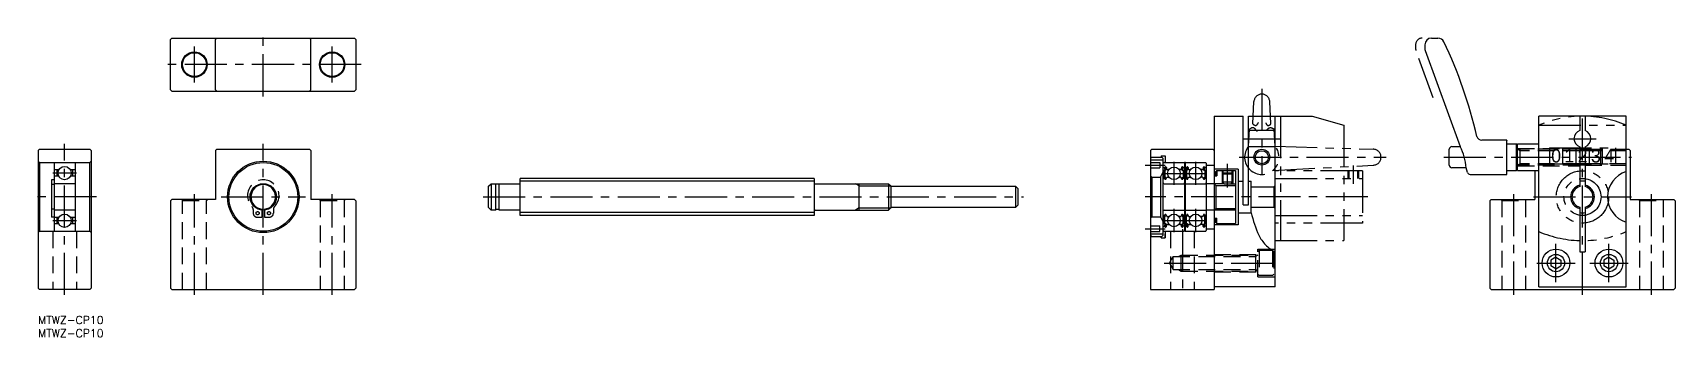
# Model space of a CAD drawing. Extents: x -2 to 618, y -8 to 107.
import ezdxf

# ---------------------------------------------------------------- set-up
doc = ezdxf.new("R2010")
doc.units = 0
doc.header["$LTSCALE"] = 0.5
for name, pattern in [('CENTER', [50.8, 31.75, -6.35, 6.35, -6.35]), ('DASHED', [19.05, 12.7, -6.35]), ('PHANTOM', [63.5, 31.75, -6.35, 6.35, -6.35, 6.35, -6.35])]:
    doc.linetypes.add(name, pattern=pattern)
doc.layers.get('0').update_dxf_attribs({"linetype": 'CONTINUOUS'})
for name, color, linetype in [('MSM_CENTER', 1, 'CENTER'), ('MSM_CONTINUOUS', 7, 'CONTINUOUS'), ('MSM_DASHED', 4, 'DASHED'), ('MSM_IMAGINARY', 6, 'PHANTOM'), ('MSM_NARROW', 5, 'CONTINUOUS'), ('MSM_PART_NUMBER', 7, 'CONTINUOUS')]:
    doc.layers.add(name, color=color, linetype=linetype)
doc.styles.add('MS_明朝', font='txt', dxfattribs={"height": 2.5})
doc.styles.get("Standard").update_dxf_attribs({"font": 'txt.shx', "height": 3, "bigfont": 'bigfont.shx'})

# ---------------------------------------------------------------- blocks, each defined once
blk = doc.blocks.new('*U3')
at = {"layer": 'MSM_PART_NUMBER'}
blk.add_text('MTWZ-CP10', height=3, dxfattribs=at).set_placement((0, -3))
blk = doc.blocks.new('*U4')
at = {"layer": 'MSM_PART_NUMBER'}
blk.add_text('MTWZ-CP10', height=3, dxfattribs=at).set_placement((0, -8))

msp = doc.modelspace()

# ---------------------------------------------------------------- linework, layer by layer
for p, q in [((444, 50), (444.68, 49.32)), ((444.68, 49.32), (452, 49.32)), ((444.68, 49.32), (444.68, 40.68)), ((444, 40), (444.68, 40.68)), ((444.68, 40.68), (452, 40.68))]:
    msp.add_line(p, q)
at = {"layer": 'MSM_CENTER'}
for p, q in [((85, 83), (85, 107)), ((59, 88.2), (59, 101.8)), ((111, 88.2), (111, 101.8)), ((122, 95), (48, 95)), ((462, 85.84), (462, 53.5)), ((583.05, 8), (583.05, 77.5)), ((10, 8), (10, 65)), ((85, 8), (85, 65)), ((455, 67), (469, 67)), ((577.85, 67), (588.25, 67)), ((418, 57), (425.5, 57)), ((428.8, 58.28), (428.8, 49.52)), ((437, 58.28), (437, 49.52)), ((449, 48.5), (449, 57.5)), ((453.5, 60), (509, 60)), ((496.5, 56.9), (496.5, 50)), ((530.75, 60), (601.55, 60)), ((14.5, 54), (5.5, 54)), ((424.42, 53.9), (441.38, 53.9)), ((22, 45), (-2, 45)), ((59, 8), (59, 46)), ((69.05, 45), (100.95, 45)), ((111, 8), (111, 46)), ((168, 45), (372, 45)), ((502, 45), (418, 45)), ((557.05, 46), (557.05, 8)), ((564.55, 45), (601.55, 45)), ((609.05, 46), (609.05, 8)), ((428.8, 40.48), (428.8, 31.72)), ((437, 40.48), (437, 31.72)), ((14.5, 36), (5.5, 36)), ((418, 33), (425.5, 33)), ((424.42, 36.1), (441.38, 36.1)), ((432, 32.8), (432, 8)), ((573.05, 12.75), (573.05, 27.25)), ((593.05, 12.75), (593.05, 27.25)), ((425.08, 20), (469, 20)), ((565.8, 20), (580.3, 20)), ((585.8, 20), (600.3, 20))]:
    msp.add_line(p, q, dxfattribs=at)
at = {"layer": 'MSM_CONTINUOUS'}
for p, q in [((50, 104.5), (50.5, 105)), ((50, 85.5), (50, 104.5)), ((50.5, 105), (119.5, 105)), ((67, 104.5), (67.5, 105)), ((67, 85.5), (67, 104.5)), ((102.5, 105), (103, 104.5)), ((103, 85.5), (103, 104.5)), ((119.5, 105), (120, 104.5)), ((120, 104.5), (120, 85.5)), ((523.55, 102.5), (523.55, 101.12)), ((523.7, 100.27), (536.9, 64)), ((526.05, 105), (528.48, 105)), ((50.5, 85), (50, 85.5)), ((50.5, 85), (119.5, 85)), ((67.5, 85), (67, 85.5)), ((103, 85.5), (102.5, 85)), ((120, 85.5), (119.5, 85)), ((444, 75.5), (444, 10)), ((444, 75.5), (455, 75.5)), ((455, 42), (455, 75.5)), ((457, 42), (457, 75.5)), ((457, 75.5), (467, 75.5)), ((467, 11), (467, 75.5)), ((566.55, 11), (566.55, 75.5)), ((599.55, 75.5), (566.55, 75.5)), ((582.05, 75.5), (582.05, 70.04)), ((584.05, 75.5), (584.05, 70.04)), ((599.55, 11), (599.55, 75.5)), ((467, 70.04), (457, 70.04)), ((0.5, 63), (0, 62.5)), ((0, 62.5), (0, 10.5)), ((0.5, 63), (19.5, 63)), ((19.5, 63), (20, 62.5)), ((20, 62.5), (20, 10.5)), ((67, 62.5), (67.5, 63)), ((67, 62.5), (67, 44)), ((67.5, 63), (102.5, 63)), ((103, 62.5), (102.5, 63)), ((103, 62.5), (103, 44)), ((420, 62.5), (420.5, 63)), ((420, 62.5), (420, 10)), ((420.5, 63), (443.5, 63)), ((444, 62.5), (443.5, 63)), ((467, 63.96), (457, 63.96)), ((532.75, 57), (532.75, 63)), ((533.75, 64), (536.9, 64)), ((554.46, 66.5), (545.04, 66.5)), ((554.46, 53.5), (554.46, 66.5)), ((554.46, 66.5), (554.55, 66.3)), ((554.55, 53.7), (554.55, 66.3)), ((554.55, 65), (558.18, 65)), ((558.18, 55), (558.18, 65)), ((558.55, 64.63), (558.18, 65)), ((558.55, 55), (558.55, 65)), ((558.55, 65), (566.55, 65)), ((582.05, 63.96), (582.05, 48.87)), ((584.05, 63), (582.05, 63)), ((584.05, 63.96), (584.05, 48.87)), ((599.55, 63), (600.55, 63)), ((600.55, 63), (601.05, 62.5)), ((601.05, 62.5), (601.05, 44)), ((0.5, 58), (0, 58.5)), ((0.5, 58), (0.5, 32)), ((0.5, 58), (19.5, 58)), ((6, 58), (6, 32)), ((14, 58), (14, 32)), ((19.5, 58), (20, 58.5)), ((19.5, 32), (19.5, 58)), ((420, 60), (424.3, 60)), ((420, 60), (424, 60)), ((420.5, 60), (420, 59.5)), ((420, 59), (424.8, 59)), ((420, 58.05), (423.5, 58.05)), ((420, 55.95), (423.5, 55.95)), ((423.5, 58.05), (423.5, 55.95)), ((424, 60.5), (424, 60)), ((424, 60.5), (425.5, 60.5)), ((424, 60.5), (425.5, 60.5)), ((424.3, 60), (424.8, 59.5)), ((424.8, 30.5), (424.8, 59.5)), ((424.9, 56.1), (425.26, 56.1)), ((425.1, 58), (432.5, 58)), ((425.25, 56.09), (425.42, 56.29)), ((425.4, 55.67), (425.26, 55.82)), ((425.4, 55.96), (425.57, 56.16)), ((425.54, 55.82), (425.4, 55.96)), ((425.4, 55.67), (425.54, 55.82)), ((425.5, 60.5), (425.5, 58)), ((425.75, 56.1), (425.78, 55.5)), ((425.95, 56.12), (426, 55.49)), ((431.65, 56.12), (431.6, 55.49)), ((431.85, 56.1), (431.82, 55.5)), ((432.2, 55.96), (432.03, 56.16)), ((432.06, 55.82), (432.2, 55.96)), ((432.2, 55.67), (432.06, 55.82)), ((432.35, 56.09), (432.18, 56.29)), ((432.2, 55.67), (432.34, 55.82)), ((432.7, 56.1), (432.34, 56.1)), ((433, 58), (432.8, 58)), ((432.8, 58), (432.8, 32)), ((433, 58), (433, 32)), ((433.1, 56.1), (433.46, 56.1)), ((433.3, 58), (440.7, 58)), ((433.45, 56.09), (433.62, 56.29)), ((433.6, 55.67), (433.46, 55.82)), ((433.6, 55.96), (433.77, 56.16)), ((433.74, 55.82), (433.6, 55.96)), ((433.6, 55.67), (433.74, 55.82)), ((433.95, 56.1), (433.98, 55.5)), ((434.15, 56.12), (434.2, 55.49)), ((439.85, 56.12), (439.8, 55.49)), ((440.05, 56.1), (440.02, 55.5)), ((440.4, 55.96), (440.23, 56.16)), ((440.26, 55.82), (440.4, 55.96)), ((440.4, 55.67), (440.26, 55.82)), ((440.55, 56.09), (440.38, 56.29)), ((440.4, 55.67), (440.54, 55.82)), ((440.9, 56.1), (440.54, 56.1)), ((441, 57.7), (441, 32.3)), ((441, 57), (444, 57)), ((539.15, 56), (533.75, 56)), ((539.65, 54.23), (539.15, 56)), ((584.05, 57), (582.05, 57)), ((5, 51.45), (5, 37.35)), ((6, 51.45), (5, 51.45)), ((6, 49.65), (5, 49.65)), ((7.81, 55.2), (6, 55.2)), ((7.81, 52.8), (6, 52.8)), ((14, 50), (6, 50)), ((7, 55.2), (7, 52.8)), ((14, 55.2), (12.19, 55.2)), ((14, 52.8), (12.19, 52.8)), ((13, 55.2), (13, 52.8)), ((170, 49), (171, 50)), ((171, 50), (171, 40)), ((171, 50), (172.85, 50)), ((172.85, 40), (172.85, 50)), ((174, 49.8), (172.85, 49.8)), ((174, 50), (181.7, 50)), ((174, 40), (174, 50)), ((293, 52), (182, 52)), ((182, 38), (182, 52)), ((293, 52), (293, 38)), ((293.3, 50), (321.05, 50)), ((310, 40), (310, 50)), ((321.05, 50), (322, 49.05)), ((321.05, 50), (321.05, 40)), ((420, 53), (420.5, 52.5)), ((420.5, 52.5), (423.8, 52.5)), ((420.5, 52.5), (420.5, 37.5)), ((423.8, 52.5), (424.8, 54.5)), ((423.8, 52.5), (423.8, 37.5)), ((424.9, 51.95), (425.25, 51.95)), ((425.1, 50), (432.5, 50)), ((425.78, 55.5), (425.13, 55.12)), ((425.13, 55.12), (425.13, 52.3)), ((425.25, 51.95), (425.44, 51.72)), ((425.98, 55.38), (425.33, 55.01)), ((425.33, 55.01), (425.33, 52.3)), ((425.73, 52.3), (425.33, 52.3)), ((425.33, 52.1), (425.73, 52.1)), ((425.59, 51.65), (425.69, 51.65)), ((425.73, 52.1), (425.73, 52.3)), ((425.88, 51.78), (426.08, 52.33)), ((425.98, 55.75), (425.98, 55.38)), ((426.1, 55.4), (426.95, 55.4)), ((426.17, 52.4), (426.95, 52.4)), ((431.5, 55.4), (430.65, 55.4)), ((431.43, 52.4), (430.65, 52.4)), ((431.72, 51.78), (431.52, 52.33)), ((431.62, 55.75), (431.62, 55.38)), ((431.62, 55.38), (432.27, 55.01)), ((431.82, 55.5), (432.47, 55.12)), ((431.87, 52.1), (431.87, 52.3)), ((431.87, 52.3), (432.27, 52.3)), ((432.27, 52.1), (431.87, 52.1)), ((432.01, 51.65), (431.91, 51.65)), ((432.35, 51.95), (432.16, 51.72)), ((432.27, 55.01), (432.27, 52.3)), ((432.7, 51.95), (432.35, 51.95)), ((432.47, 55.12), (432.47, 52.3)), ((433.1, 51.95), (433.45, 51.95)), ((433.3, 50), (440.7, 50)), ((433.98, 55.5), (433.33, 55.12)), ((433.33, 55.12), (433.33, 52.3)), ((433.45, 51.95), (433.64, 51.72)), ((434.18, 55.38), (433.53, 55.01)), ((433.53, 55.01), (433.53, 52.3)), ((433.93, 52.3), (433.53, 52.3)), ((433.53, 52.1), (433.93, 52.1)), ((433.79, 51.65), (433.89, 51.65)), ((433.93, 52.1), (433.93, 52.3)), ((434.08, 51.78), (434.28, 52.33)), ((434.18, 55.75), (434.18, 55.38)), ((434.3, 55.4), (435.15, 55.4)), ((434.37, 52.4), (435.15, 52.4)), ((439.7, 55.4), (438.85, 55.4)), ((439.63, 52.4), (438.85, 52.4)), ((439.92, 51.78), (439.72, 52.33)), ((439.82, 55.75), (439.82, 55.38)), ((439.82, 55.38), (440.47, 55.01)), ((440.02, 55.5), (440.67, 55.12)), ((440.07, 52.3), (440.47, 52.3)), ((440.07, 52.1), (440.07, 52.3)), ((440.47, 52.1), (440.07, 52.1)), ((440.21, 51.65), (440.11, 51.65)), ((440.55, 51.95), (440.36, 51.72)), ((440.47, 55.01), (440.47, 52.3)), ((440.9, 51.95), (440.55, 51.95)), ((440.67, 55.12), (440.67, 52.3)), ((444, 50), (441, 50)), ((453, 55.5), (444, 55.5)), ((444, 54.5), (444.5, 54.5)), ((444, 53), (445, 53)), ((444.5, 54.5), (445, 55)), ((444.5, 54.5), (444.5, 53)), ((445, 55), (445, 53)), ((445, 55), (452, 55)), ((447.27, 54), (447, 53.73)), ((447, 53.73), (451, 53.73)), ((447, 53.73), (447, 50.75)), ((447.75, 50), (447, 50.75)), ((447, 50.75), (451, 50.75)), ((447.27, 55), (447.27, 54)), ((450.73, 54), (447.27, 54)), ((447.27, 50.48), (447.27, 50)), ((447.75, 50), (450.25, 50)), ((450.25, 50), (451, 50.75)), ((450.73, 55), (450.73, 54)), ((450.73, 54), (451, 53.73)), ((450.73, 50.48), (450.73, 50)), ((451, 53.73), (451, 50.75)), ((452, 55), (452, 35)), ((453, 55.5), (453, 34.5)), ((453, 51), (455, 51)), ((457, 50.92), (458, 50.92)), ((458, 39), (458, 50.92)), ((540.61, 53.5), (554.46, 53.5)), ((554.46, 53.5), (554.55, 53.7)), ((554.55, 55), (558.18, 55)), ((558.55, 55.37), (558.18, 55)), ((558.55, 55), (566.55, 55)), ((565.05, 55), (565.05, 44)), ((50, 43.5), (50.5, 44)), ((50, 43.5), (50, 10.5)), ((67, 44), (50.5, 44)), ((119.5, 44), (103, 44)), ((120, 43.5), (119.5, 44)), ((120, 43.5), (120, 10.5)), ((170, 41), (170, 49)), ((322, 40.95), (322, 49.05)), ((322, 49), (369, 49)), ((369, 49), (370, 48)), ((369, 49), (369, 41)), ((370, 42), (370, 48)), ((458, 48.87), (466.5, 48.87)), ((467, 49.37), (466.5, 48.87)), ((466.5, 48.87), (466.5, 41.13)), ((548.55, 44), (548.05, 43.5)), ((548.05, 43.5), (548.05, 10.5)), ((548.55, 44), (565.05, 44)), ((601.05, 44), (617.55, 44)), ((617.55, 44), (618.05, 43.5)), ((618.05, 43.5), (618.05, 10.5)), ((6, 40.38), (5, 40.38)), ((6, 37.35), (5, 37.35)), ((14, 40), (6, 40)), ((84.5, 40.38), (84.5, 40.02)), ((85.5, 40.38), (85.5, 40.02)), ((170, 41), (171, 40)), ((172.85, 40), (171, 40)), ((174, 40.2), (172.85, 40.2)), ((181.7, 40), (174, 40)), ((293, 38), (182, 38)), ((293.3, 40), (321.05, 40)), ((321.05, 40), (322, 40.95)), ((369, 41), (322, 41)), ((369, 41), (370, 42)), ((420, 37), (420.5, 37.5)), ((420.5, 37.5), (423.8, 37.5)), ((423.8, 37.5), (424.8, 35.5)), ((424.9, 38.05), (425.25, 38.05)), ((425.1, 40), (432.5, 40)), ((425.13, 34.87), (425.13, 37.7)), ((425.25, 38.05), (425.44, 38.28)), ((425.33, 37.9), (425.73, 37.9)), ((425.33, 34.99), (425.33, 37.7)), ((425.73, 37.7), (425.33, 37.7)), ((425.59, 38.35), (425.69, 38.35)), ((425.73, 37.9), (425.73, 37.7)), ((425.88, 38.22), (426.08, 37.67)), ((426.17, 37.6), (426.95, 37.6)), ((431.43, 37.6), (430.65, 37.6)), ((431.72, 38.22), (431.52, 37.67)), ((431.87, 37.9), (431.87, 37.7)), ((432.27, 37.9), (431.87, 37.9)), ((431.87, 37.7), (432.27, 37.7)), ((432.01, 38.35), (431.91, 38.35)), ((432.35, 38.05), (432.16, 38.28)), ((432.27, 34.99), (432.27, 37.7)), ((432.7, 38.05), (432.35, 38.05)), ((432.47, 34.87), (432.47, 37.7)), ((433.1, 38.05), (433.45, 38.05)), ((433.3, 40), (440.7, 40)), ((433.33, 34.87), (433.33, 37.7)), ((433.45, 38.05), (433.64, 38.28)), ((433.53, 37.9), (433.93, 37.9)), ((433.93, 37.7), (433.53, 37.7)), ((433.53, 34.99), (433.53, 37.7)), ((433.79, 38.35), (433.89, 38.35)), ((433.93, 37.9), (433.93, 37.7)), ((434.08, 38.22), (434.28, 37.67)), ((434.37, 37.6), (435.15, 37.6)), ((439.63, 37.6), (438.85, 37.6)), ((439.92, 38.22), (439.72, 37.67)), ((440.47, 37.9), (440.07, 37.9)), ((440.07, 37.9), (440.07, 37.7)), ((440.07, 37.7), (440.47, 37.7)), ((440.21, 38.35), (440.11, 38.35)), ((440.55, 38.05), (440.36, 38.28)), ((440.47, 34.99), (440.47, 37.7)), ((440.9, 38.05), (440.55, 38.05)), ((440.67, 34.87), (440.67, 37.7)), ((444, 40), (441, 40)), ((453, 39), (458, 39)), ((455, 42), (457, 42)), ((458, 41.13), (466.5, 41.13)), ((467, 40.63), (466.5, 41.13)), ((582.05, 41.13), (582.05, 24.25)), ((584.05, 41.13), (584.05, 24.25)), ((0.5, 32), (0, 31.5)), ((0.5, 32), (19.5, 32)), ((7.81, 37.2), (6, 37.2)), ((7.81, 34.8), (6, 34.8)), ((7, 37.2), (7, 34.8)), ((14, 37.2), (12.19, 37.2)), ((14, 34.8), (12.19, 34.8)), ((13, 37.2), (13, 34.8)), ((19.5, 32), (20, 31.5)), ((420, 34.05), (423.5, 34.05)), ((420, 31.95), (423.5, 31.95)), ((423.5, 31.95), (423.5, 34.05)), ((424.9, 33.9), (425.26, 33.9)), ((425.1, 32), (432.5, 32)), ((425.78, 34.5), (425.13, 34.87)), ((425.25, 33.91), (425.42, 33.71)), ((425.4, 34.32), (425.26, 34.18)), ((425.98, 34.61), (425.33, 34.99)), ((425.4, 34.32), (425.54, 34.18)), ((425.54, 34.18), (425.4, 34.04)), ((425.4, 34.04), (425.57, 33.84)), ((425.5, 32), (425.5, 29.5)), ((425.75, 33.9), (425.78, 34.5)), ((425.95, 33.88), (426, 34.51)), ((425.98, 34.25), (425.98, 34.61)), ((426.1, 34.6), (426.95, 34.6)), ((431.5, 34.6), (430.65, 34.6)), ((431.65, 33.88), (431.6, 34.51)), ((431.62, 34.61), (432.27, 34.99)), ((431.62, 34.25), (431.62, 34.61)), ((431.82, 34.5), (432.47, 34.87)), ((431.85, 33.9), (431.82, 34.5)), ((432.2, 34.04), (432.03, 33.84)), ((432.2, 34.32), (432.06, 34.18)), ((432.06, 34.18), (432.2, 34.04)), ((432.35, 33.91), (432.18, 33.71)), ((432.2, 34.32), (432.34, 34.18)), ((432.7, 33.9), (432.34, 33.9)), ((433, 32), (432.8, 32)), ((433.1, 33.9), (433.46, 33.9)), ((433.3, 32), (440.7, 32)), ((433.98, 34.5), (433.33, 34.87)), ((433.45, 33.91), (433.62, 33.71)), ((433.6, 34.32), (433.46, 34.18)), ((434.18, 34.61), (433.53, 34.99)), ((433.6, 34.32), (433.74, 34.18)), ((433.74, 34.18), (433.6, 34.04)), ((433.6, 34.04), (433.77, 33.84)), ((433.95, 33.9), (433.98, 34.5)), ((434.15, 33.88), (434.2, 34.51)), ((434.18, 34.25), (434.18, 34.61)), ((434.3, 34.6), (435.15, 34.6)), ((439.7, 34.6), (438.85, 34.6)), ((439.85, 33.88), (439.8, 34.51)), ((439.82, 34.61), (440.47, 34.99)), ((439.82, 34.25), (439.82, 34.61)), ((440.02, 34.5), (440.67, 34.87)), ((440.05, 33.9), (440.02, 34.5)), ((440.4, 34.04), (440.23, 33.84)), ((440.4, 34.32), (440.26, 34.18)), ((440.26, 34.18), (440.4, 34.04)), ((440.55, 33.91), (440.38, 33.71)), ((440.4, 34.32), (440.54, 34.18)), ((440.9, 33.9), (440.54, 33.9)), ((441, 33), (444, 33)), ((444, 37), (445, 37)), ((444, 35.5), (444.5, 35.5)), ((453, 34.5), (444, 34.5)), ((444.5, 37), (444.5, 35.5)), ((444.5, 35.5), (445, 35)), ((445, 35), (445, 37)), ((445, 35), (452, 35)), ((420, 31), (424.8, 31)), ((420.5, 30), (420, 30.5)), ((420, 30), (424.3, 30)), ((420, 30), (424, 30)), ((424, 30), (424, 29.5)), ((424, 29.5), (424, 30)), ((424, 29.5), (425.5, 29.5)), ((424, 29.5), (425.5, 29.5)), ((424.8, 30.5), (424.3, 30)), ((425.5, 29.5), (425.5, 31)), ((573.05, 22.18), (571.16, 21.09)), ((571.16, 21.09), (571.16, 18.91)), ((573.05, 17.82), (571.16, 18.91)), ((573.05, 22.18), (574.93, 21.09)), ((573.05, 17.82), (574.93, 18.91)), ((574.93, 21.09), (574.93, 18.91)), ((582.05, 24.25), (584.05, 24.25)), ((593.05, 22.18), (591.16, 21.09)), ((591.16, 21.09), (591.16, 18.91)), ((593.05, 17.82), (591.16, 18.91)), ((593.05, 22.18), (594.93, 21.09)), ((593.05, 17.82), (594.93, 18.91)), ((594.93, 21.09), (594.93, 18.91)), ((0.5, 10), (0, 10.5)), ((19.5, 10), (0.5, 10)), ((20, 10.5), (19.5, 10)), ((50.5, 10), (50, 10.5)), ((50.5, 10), (119.5, 10)), ((119.5, 10), (120, 10.5)), ((420, 10), (444, 10)), ((467, 11), (444, 11)), ((548.55, 10), (548.05, 10.5)), ((548.55, 10), (617.55, 10)), ((566.55, 11), (599.55, 11)), ((617.55, 10), (618.05, 10.5))]:
    msp.add_line(p, q, dxfattribs=at)
for centre, radius in [((59, 95), 4.8), ((59, 95), 4.5), ((111, 95), 4.8), ((111, 95), 4.5), ((462, 60), 2.46), ((10, 54), 2.5), ((85, 45), 13.5), ((85, 45), 13), ((428.8, 53.9), 2.38), ((437, 53.9), 2.38), ((85, 45), 5), ((10, 36), 2.5), ((428.8, 36.1), 2.38), ((437, 36.1), 2.38), ((573.05, 20), 5.25), ((593.05, 20), 5.25), ((573.05, 20), 3.25), ((593.05, 20), 3.25)]:
    msp.add_circle(centre, radius, dxfattribs=at)
for centre, radius, start, end in [((526.05, 102.5), 2.5, 90, 180), ((526.05, 101.12), 2.5, 180, 200), ((528.48, 102.5), 2.5, 25.49274, 90), ((376.12, 29.85), 171.3, 12.81229, 25.49274), ((583.05, 67), 3.2, 108.20996, 251.79004), ((583.05, 67), 3.2, 288.20996, 71.79004), ((533.75, 63), 1, 90, 180), ((519.46, 54.77), 19.72, 3.56093, 27.88856), ((545.04, 68.5), 2, 199.37899, 270), ((425.1, 57.7), 0.3, 90, 180), ((424.9, 56.2), 0.1, 180, 270), ((425.4, 55.96), 0.2, 140.13695, 225.00202), ((425.65, 56.1), 0.3, 4.93539, 140.13695), ((425.65, 56.1), 0.1, 3.10166, 139.95027), ((431.95, 56.1), 0.3, 39.86305, 175.06461), ((431.95, 56.1), 0.1, 40.04973, 176.89834), ((432.2, 55.96), 0.2, 314.99798, 39.86305), ((432.5, 57.7), 0.3, 0, 90), ((432.7, 56.2), 0.1, 270, 0), ((433.3, 57.7), 0.3, 90, 180), ((433.1, 56.2), 0.1, 180, 270), ((433.6, 55.96), 0.2, 140.13695, 225.00202), ((433.85, 56.1), 0.3, 4.93539, 140.13695), ((433.85, 56.1), 0.1, 3.10166, 139.95027), ((440.15, 56.1), 0.3, 39.86305, 175.06461), ((440.15, 56.1), 0.1, 40.04973, 176.89834), ((440.4, 55.96), 0.2, 314.99798, 39.86305), ((440.7, 57.7), 0.3, 0, 90), ((440.9, 56.2), 0.1, 270, 0), ((533.75, 57), 1, 180, 270), ((85, 45), 4.65, 276.17277, 263.82723), ((181.7, 50.3), 0.3, 270, 0), ((293.3, 50.3), 0.3, 180, 270), ((424.9, 51.85), 0.1, 90, 180.81025), ((425.1, 50.3), 0.3, 180, 270), ((425.33, 52.3), 0.2, 180, 270), ((425.59, 51.85), 0.2, 219.97618, 270), ((425.69, 51.85), 0.2, 270, 339.99156), ((426.1, 55.5), 0.1, 184.93539, 270), ((426.17, 52.3), 0.1, 90, 159.99156), ((431.43, 52.3), 0.1, 20.00844, 90), ((431.5, 55.5), 0.1, 270, 355.06461), ((431.91, 51.85), 0.2, 200.00844, 270), ((432.01, 51.85), 0.2, 270, 320.02382), ((432.27, 52.3), 0.2, 270, 0), ((432.5, 50.3), 0.3, 270, 0), ((432.7, 51.85), 0.1, 359.18975, 90), ((433.1, 51.85), 0.1, 90, 180.81025), ((433.3, 50.3), 0.3, 180, 270), ((433.53, 52.3), 0.2, 180, 270), ((433.79, 51.85), 0.2, 219.97618, 270), ((433.89, 51.85), 0.2, 270, 339.99156), ((434.3, 55.5), 0.1, 184.93539, 270), ((434.37, 52.3), 0.1, 90, 159.99156), ((439.63, 52.3), 0.1, 20.00844, 90), ((439.7, 55.5), 0.1, 270, 355.06461), ((440.11, 51.85), 0.2, 200.00844, 270), ((440.21, 51.85), 0.2, 270, 320.02382), ((440.47, 52.3), 0.2, 270, 0), ((440.7, 50.3), 0.3, 270, 0), ((440.9, 51.85), 0.1, 359.18975, 90), ((540.61, 54.5), 1, 195.72475, 270), ((583.05, 45), 6, 80.40593, 99.59407), ((602.55, 45), 10, 107.4576, 252.5424), ((583.05, 45), 4.5, 102.83958, 257.16042), ((583.05, 45), 4, 104.47751, 255.52249), ((583.05, 45), 4.5, 282.83958, 77.16042), ((583.05, 45), 4, 284.47751, 75.52249), ((181.7, 39.7), 0.3, 0, 90), ((293.3, 39.7), 0.3, 90, 180), ((425.1, 39.7), 0.3, 90, 180), ((424.9, 38.15), 0.1, 179.18975, 270), ((425.33, 37.7), 0.2, 90, 180), ((425.59, 38.15), 0.2, 90, 140.02382), ((425.69, 38.15), 0.2, 20.00844, 90), ((426.17, 37.7), 0.1, 200.00844, 270), ((431.43, 37.7), 0.1, 270, 339.99156), ((431.91, 38.15), 0.2, 90, 159.99156), ((432.01, 38.15), 0.2, 39.97618, 90), ((432.27, 37.7), 0.2, 0, 90), ((432.5, 39.7), 0.3, 0, 90), ((432.7, 38.15), 0.1, 270, 0.81025), ((433.3, 39.7), 0.3, 90, 180), ((433.1, 38.15), 0.1, 179.18975, 270), ((433.53, 37.7), 0.2, 90, 180), ((433.79, 38.15), 0.2, 90, 140.02382), ((433.89, 38.15), 0.2, 20.00844, 90), ((434.37, 37.7), 0.1, 200.00844, 270), ((439.63, 37.7), 0.1, 270, 339.99156), ((440.11, 38.15), 0.2, 90, 159.99156), ((440.21, 38.15), 0.2, 39.97618, 90), ((440.47, 37.7), 0.2, 0, 90), ((440.7, 39.7), 0.3, 0, 90), ((440.9, 38.15), 0.1, 270, 0.81025), ((504.26, 49.69), 47.48, 193.00497, 203.79847), ((583.05, 45), 6, 260.40593, 279.59407), ((424.9, 33.8), 0.1, 90, 180), ((425.1, 32.3), 0.3, 180, 270), ((425.4, 34.04), 0.2, 134.99798, 219.86305), ((425.65, 33.9), 0.3, 219.86305, 355.06461), ((425.65, 33.9), 0.1, 220.04973, 356.89834), ((426.1, 34.5), 0.1, 90, 175.06461), ((431.5, 34.5), 0.1, 4.93539, 90), ((431.95, 33.9), 0.3, 184.93539, 320.13695), ((431.95, 33.9), 0.1, 183.10166, 319.95027), ((432.2, 34.04), 0.2, 320.13695, 45.00202), ((432.5, 32.3), 0.3, 270, 0), ((432.7, 33.8), 0.1, 0, 90), ((433.1, 33.8), 0.1, 90, 180), ((433.3, 32.3), 0.3, 180, 270), ((433.6, 34.04), 0.2, 134.99798, 219.86305), ((433.85, 33.9), 0.3, 219.86305, 355.06461), ((433.85, 33.9), 0.1, 220.04973, 356.89834), ((434.3, 34.5), 0.1, 90, 175.06461), ((439.7, 34.5), 0.1, 4.93539, 90), ((440.15, 33.9), 0.3, 184.93539, 320.13695), ((440.15, 33.9), 0.1, 183.10166, 319.95027), ((440.4, 34.04), 0.2, 320.13695, 45.00202), ((440.7, 32.3), 0.3, 270, 0), ((440.9, 33.8), 0.1, 0, 90), ((474.43, 37.5), 15.29, 207.14411, 223.90973), ((474.58, 38.28), 15.95, 225.56137, 241.63829)]:
    msp.add_arc(centre, radius, start, end, dxfattribs=at)
at = {"layer": 'MSM_DASHED'}
for p, q in [((558.55, 63.25), (582.05, 63.25)), ((582.05, 63), (558.55, 63)), ((559.48, 62.46), (558.55, 63)), ((559.48, 57), (559.48, 63)), ((582.05, 62.46), (559.48, 62.46)), ((584.05, 63), (599.55, 63)), ((599.55, 62.46), (584.05, 62.46)), ((590.55, 62.46), (590, 63)), ((590, 57), (590, 63)), ((590.55, 62.46), (590.55, 57.54)), ((559.48, 57.54), (558.55, 57)), ((582.05, 57), (558.55, 57)), ((558.55, 56.75), (582.05, 56.75)), ((582.05, 57.54), (559.48, 57.54)), ((599.55, 57.54), (584.05, 57.54)), ((584.05, 57), (599.55, 57)), ((590.55, 57.54), (590, 57)), ((54.2, 44), (54.5, 43.7)), ((54.5, 10), (54.5, 43.7)), ((54.5, 43.7), (63.5, 43.7)), ((63.8, 44), (63.5, 43.7)), ((63.5, 10), (63.5, 43.7)), ((106.2, 44), (106.5, 43.7)), ((106.5, 43.7), (115.5, 43.7)), ((106.5, 43.7), (106.5, 10)), ((115.8, 44), (115.5, 43.7)), ((115.5, 43.7), (115.5, 10)), ((552.55, 43.7), (552.25, 44)), ((552.55, 43.7), (561.55, 43.7)), ((552.55, 43.7), (552.55, 10)), ((561.55, 43.7), (561.85, 44)), ((561.55, 43.7), (561.55, 10)), ((604.55, 43.7), (604.25, 44)), ((604.55, 43.7), (613.55, 43.7)), ((604.55, 43.7), (604.55, 10)), ((613.55, 43.7), (613.85, 44)), ((613.55, 43.7), (613.55, 10)), ((81.2, 40.26), (81.2, 38.85)), ((82.7, 37.35), (84.5, 37.35)), ((84.5, 40.02), (84.5, 37.35)), ((85.5, 40.02), (85.5, 37.35)), ((85.5, 37.35), (87.3, 37.35)), ((88.8, 40.26), (88.8, 38.85)), ((5.5, 32), (5.5, 10)), ((14.5, 32), (14.5, 10)), ((427.5, 32), (427.5, 10)), ((436.5, 32), (436.5, 10)), ((460.5, 14.75), (460.5, 25.25)), ((460.5, 25.25), (467, 25.25)), ((427.08, 20), (428.5, 22.46)), ((427.08, 20), (428.5, 17.54)), ((428.5, 17.54), (428.5, 22.46)), ((428.5, 22.46), (459.56, 22.46)), ((430.56, 22.46), (431.5, 23)), ((431.5, 17), (431.5, 23)), ((431.5, 22.46), (432.04, 23)), ((431.5, 23), (460.5, 23)), ((432.04, 23), (432.04, 17)), ((444, 23.25), (460.5, 23.25)), ((459.56, 23), (459.56, 17)), ((460.5, 23), (459.56, 22.46)), ((461, 24.75), (460.5, 24.25)), ((461, 24.75), (461, 15.25)), ((466, 24.75), (461, 24.75)), ((466, 24.75), (466, 15.25)), ((466, 24.75), (466.5, 24.25)), ((466.5, 24.25), (466.5, 15.75)), ((428.5, 17.54), (459.56, 17.54)), ((430.56, 17.54), (431.5, 17)), ((431.5, 17.54), (432.04, 17)), ((431.5, 17), (460.5, 17)), ((444, 16.75), (460.5, 16.75)), ((460.5, 17), (459.56, 17.54)), ((461, 15.25), (460.5, 15.75)), ((460.5, 14.75), (467, 14.75)), ((466, 15.25), (461, 15.25)), ((466, 15.25), (466.5, 15.75))]:
    msp.add_line(p, q, dxfattribs=at)
for centre in [(82.85, 38.85), (87.15, 38.85)]:
    msp.add_circle(centre, 0.6, dxfattribs=at)
for centre, radius, start, end in [((85, 45.5), 5.95, 315.3497, 224.65029), ((79.7, 40.26), 1.5, 0, 44.6503), ((82.7, 38.85), 1.5, 179.99999, 270), ((87.3, 38.85), 1.5, 270, 0), ((90.3, 40.26), 1.5, 135.34971, 180.00001)]:
    msp.add_arc(centre, radius, start, end, dxfattribs=at)
at = {"layer": 'MSM_IMAGINARY'}
for p, q in [((520.05, 102.5), (520.05, 101.12)), ((526.69, 82.42), (520.2, 100.27)), ((458.56, 72.56), (459, 81)), ((465.44, 72.56), (465, 81)), ((467, 75.5), (481, 75.5)), ((469, 75.5), (469, 28.5)), ((481, 75.5), (493, 72.06)), ((457, 64.15), (457.34, 70.56)), ((467, 64.15), (466.66, 70.56)), ((493, 72.06), (493, 28.5)), ((566.55, 72.06), (599.55, 72.06)), ((467, 64.15), (504.09, 63)), ((570.55, 63.5), (595.55, 63.5)), ((570.55, 63.5), (570.55, 57.5)), ((575.55, 63.5), (575.55, 57.5)), ((580.55, 63.5), (580.55, 57.5)), ((585.55, 63.5), (585.55, 57.5)), ((590.55, 63.5), (590.55, 57.5)), ((595.55, 63.5), (595.55, 57.5)), ((466.15, 55), (504.16, 57)), ((570.55, 57.5), (595.55, 57.5)), ((500, 54.9), (467, 54.9)), ((467, 52), (500, 52)), ((494.5, 54.9), (494.5, 52)), ((494.88, 54.9), (494.88, 52)), ((498.12, 54.9), (498.12, 52)), ((498.5, 54.9), (498.5, 52)), ((500, 54.9), (500, 35.1)), ((467, 38), (500, 38)), ((500, 35.1), (467, 35.1)), ((467, 28.5), (493, 28.5))]:
    msp.add_line(p, q, dxfattribs=at)
for radius in [9.9, 7]:
    msp.add_circle((583.05, 45), radius, dxfattribs=at)
for centre, radius, start, end in [((522.55, 102.5), 2.5, 90, 180), ((522.55, 101.12), 2.5, 180, 200), ((462, 80.84), 3, 3.01868, 176.98132), ((583.05, 34.22), 41.28, 66.4405, 113.5595), ((460.52, 66.16), 5.43, 116.79389, 125.90068), ((458.53, 70.17), 0.957, 61.58784, 118.41216), ((463.22, 79.08), 8.01, 234.45762, 238.71717), ((457.87, 68.97), 2.32, 38.94675, 61.27866), ((460.13, 74.04), 2.1, 239.34428, 248.76508), ((459.69, 72.89), 0.872, 248.57275, 267.77575), ((459.67, 72.57), 0.543, 268.54584, 284.97096), ((449.88, 61.88), 13.01, 37.13526, 41.12298), ((459.6, 72.75), 0.738, 286.28277, 313.53788), ((458.57, 73.86), 2.25, 313.10608, 328.13694), ((451.08, 78.83), 11.24, 326.77114, 329.2143), ((471.63, 77.39), 9.31, 208.59684, 211.5791), ((473.36, 61.49), 12.93, 135.20294, 139.20492), ((465.9, 73.87), 2.58, 211.5916, 219.10627), ((464.59, 72.77), 0.872, 217.47163, 243.39443), ((465.43, 69.33), 1.78, 105.40069, 134.45028), ((464.38, 72.4), 0.443, 245.84229, 266.98002), ((464.37, 72.62), 0.668, 268.73852, 293.48229), ((463.98, 73.57), 1.69, 292.8711, 304.90805), ((460.91, 77.95), 7.04, 304.96067, 310.06068), ((465.21, 69.92), 1.16, 77.32832, 102.67168), ((464.74, 67.9), 3.23, 65.53211, 77.00571), ((461.48, 60.5), 11.32, 62.76369, 66.03964), ((462, 60), 6.5, 140.28486, 39.71514), ((504, 60), 3, 270, 90), ((583.05, 70.24), 41.74, 246.71314, 293.28686)]:
    msp.add_arc(centre, radius, start, end, dxfattribs=at)
at = {"layer": 'MSM_NARROW'}
for p, q in [((584.05, 62.46), (582.05, 62.46)), ((584.05, 57.54), (582.05, 57.54)), ((293, 50.92), (182, 50.92)), ((310, 49.19), (308.59, 50)), ((447.75, 50), (444, 50)), ((447, 55), (447, 53.73)), ((447, 50.75), (447, 50)), ((447.27, 54), (447.27, 50.48)), ((450.25, 50), (452, 50)), ((450.73, 54), (450.73, 50.48)), ((451, 55), (451, 53.73)), ((451, 50.75), (451, 50)), ((310, 49.19), (322, 49.19)), ((293, 39.08), (182, 39.08)), ((310, 40.81), (308.59, 40)), ((310, 40.81), (322, 40.81)), ((452, 40), (444, 40))]:
    msp.add_line(p, q, dxfattribs=at)
msp.add_circle((462, 60), 3, dxfattribs=at)

# ---------------------------------------------------------------- block references
at = {"layer": 'MSM_CONTINUOUS'}
for name in ['*U3', '*U4']:
    msp.add_blockref(name, (0, 0), dxfattribs=at)

# ---------------------------------------------------------------- texts
at = {"layer": 'MSM_IMAGINARY', "style": 'MS_明朝'}
for s, p in [('0', (571.25, 58.01)), ('1', (576.25, 58.01)), ('2', (581.25, 58.01)), ('3', (586.25, 58.01)), ('4', (591.25, 58.01))]:
    msp.add_text(s, height=5, dxfattribs=at).set_placement(p)

doc.saveas('drawing.dxf')
